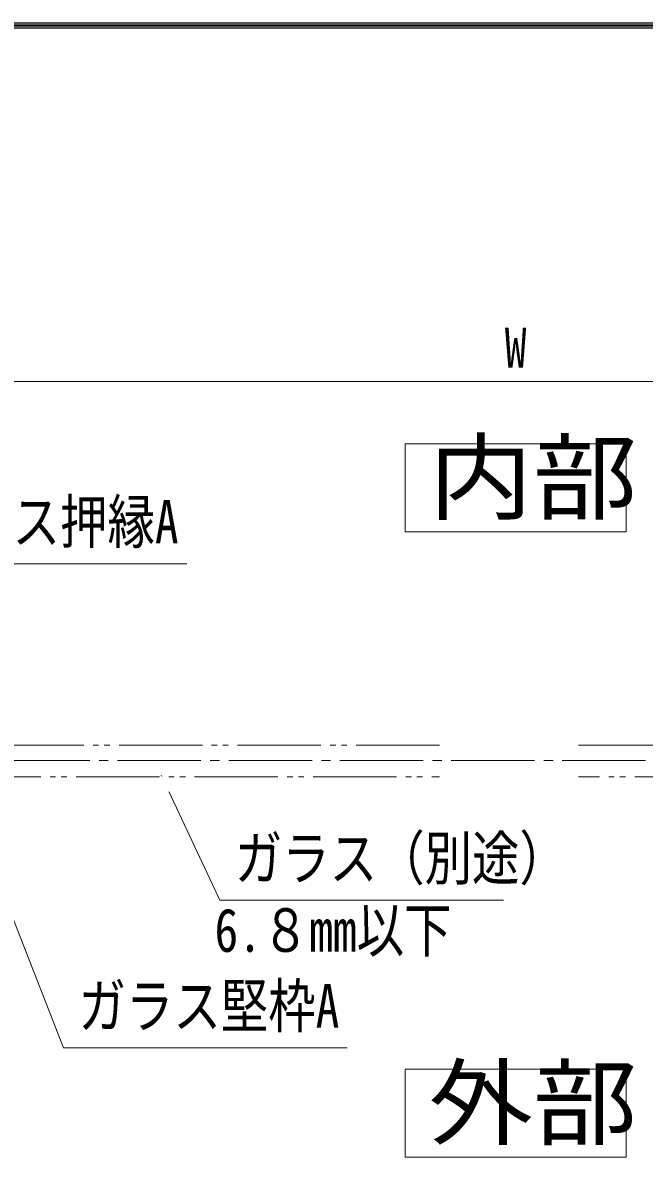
# Model space of a CAD drawing. Units: millimetres at full size; details may follow other scales. Extents: x -3501 to 3497, y -1129 to 1133.
# Drawn here: x 1865.5 to 2133.9, y 643.2 to 1133.2 of the extents above; entities that cross this region are included whole.
import ezdxf
from ezdxf.enums import TextEntityAlignment as Align

# ---------------------------------------------------------------- set-up
doc = ezdxf.new("R2010")
doc.units = ezdxf.units.MM
doc.header["$LTSCALE"] = 4
doc.linetypes.add('CHAIN2', pattern=[12, 9, -1, 1, -1])
doc.linetypes.add('DOUBLE_CHAIN2', pattern=[12.8, 9, -1, 0.6, -0.6, 0.6, -1])
for name, color, linetype, lineweight in [('0-0_0', 7, 'Continuous', 18), ('0-1_1手摺寸法', 3, 'Continuous', 18), ('0-2_2A', 1, 'DOUBLE_CHAIN2', 18), ('0-5_3中心線', 2, 'CHAIN2', 18), ('0-E_P4-12', 7, 'Continuous', 18), ('0-F_WAKU', 7, 'Continuous', 18)]:
    doc.layers.add(name, color=color, linetype=linetype, lineweight=lineweight)
doc.styles.add('ＭＳ ゴシック', font='')
doc.styles.get('ＭＳ ゴシック').set_extended_font_data('MS Gothic')

msp = doc.modelspace()

# ---------------------------------------------------------------- linework, layer by layer
at = {"layer": '0-0_0'}
for points in [[(1841.556, 840.053), (1813.712, 899.552), (1936.362, 899.552)], [(1925.314, 808.288), (1950.602, 754.265), (2073.123, 754.265)], [(1846.487, 784.172), (1883.124, 690.464), (2005.645, 690.464)]]:
    msp.add_lwpolyline(points, dxfattribs=at)
at = {"layer": '0-1_1手摺寸法'}
for p, q in [((2378.363, 978.287), (1778.363, 978.287)), ((1782.963, 978.287), (2373.763, 978.287))]:
    msp.add_line(p, q, dxfattribs=at)
at = {"layer": '0-2_2A'}
for p, q in [((1837.363, 807.553), (2045.521, 807.553)), ((2319.363, 807.553), (2105.521, 807.553))]:
    msp.add_line(p, q, dxfattribs=at)
for points in [[(2045.521, 821.153), (1837.363, 821.153), (1837.363, 807.553)], [(2105.521, 821.153), (2319.363, 821.153), (2319.363, 807.553)]]:
    msp.add_lwpolyline(points, dxfattribs=at)
at = {"layer": '0-5_3中心線'}
msp.add_line((1666.487, 814.553), (2458.977, 814.553), dxfattribs=at)
at = {"layer": '0-E_P4-12'}
msp.add_line((2030.7, 951.298), (2030.7, 913.288), dxfattribs=at)
for points in [[(2030.7, 913.288), (2126.026, 913.288), (2126.026, 951.299), (2030.7, 951.299)], [(2030.7, 643.224), (2126.026, 643.224), (2126.026, 681.234), (2030.7, 681.234), (2030.7, 643.223)]]:
    msp.add_lwpolyline(points, dxfattribs=at)
at = {"layer": '0-F_WAKU'}
for p, q in [((3497.004, 1133.2), (294.604, 1133.2)), ((3496.404, 1132.6), (295.204, 1132.6)), ((3495.804, 1132), (295.804, 1132)), ((3495.204, 1131.4), (296.404, 1131.4)), ((3494.604, 1130.8), (297.004, 1130.8))]:
    msp.add_line(p, q, dxfattribs=at)

# ---------------------------------------------------------------- texts
at = {"layer": '0-0_0', "style": 'ＭＳ ゴシック', "width": 0.8}
for s, p in [('ガラス押縁A', (1820.217, 902.695)), ('ガラス（別途）', (1957.107, 757.408)), ('6.８mm以下', (1948.355, 726.327)), ('ガラス堅枠A', (1889.629, 693.607))]:
    msp.add_text(s, height=18.77, dxfattribs=at).set_placement(p, align=Align.BOTTOM_LEFT)
at = {"layer": '0-1_1手摺寸法', "color": 7, "style": 'ＭＳ ゴシック', "width": 0.8}
msp.add_text('W', height=17.27, dxfattribs=at).set_placement((2073.653, 979.106), align=Align.BOTTOM_LEFT)
at = {"layer": '0-E_P4-12', "style": 'ＭＳ ゴシック', "width": 1.1}
for s, p in [('内部', (2040.76, 912.825)), ('外部', (2040.76, 642.76))]:
    msp.add_text(s, height=30.03, dxfattribs=at).set_placement(p, align=Align.BOTTOM_LEFT)

# ---------------------------------------------------------------- next in the draw order: wipeouts: each hides what was drawn before it
msp.add_wipeout([(1929.912, 801.741), (1927.396, 800.563), (1925.314, 808.288), (1925.314, 808.288)])

doc.saveas('drawing.dxf')
